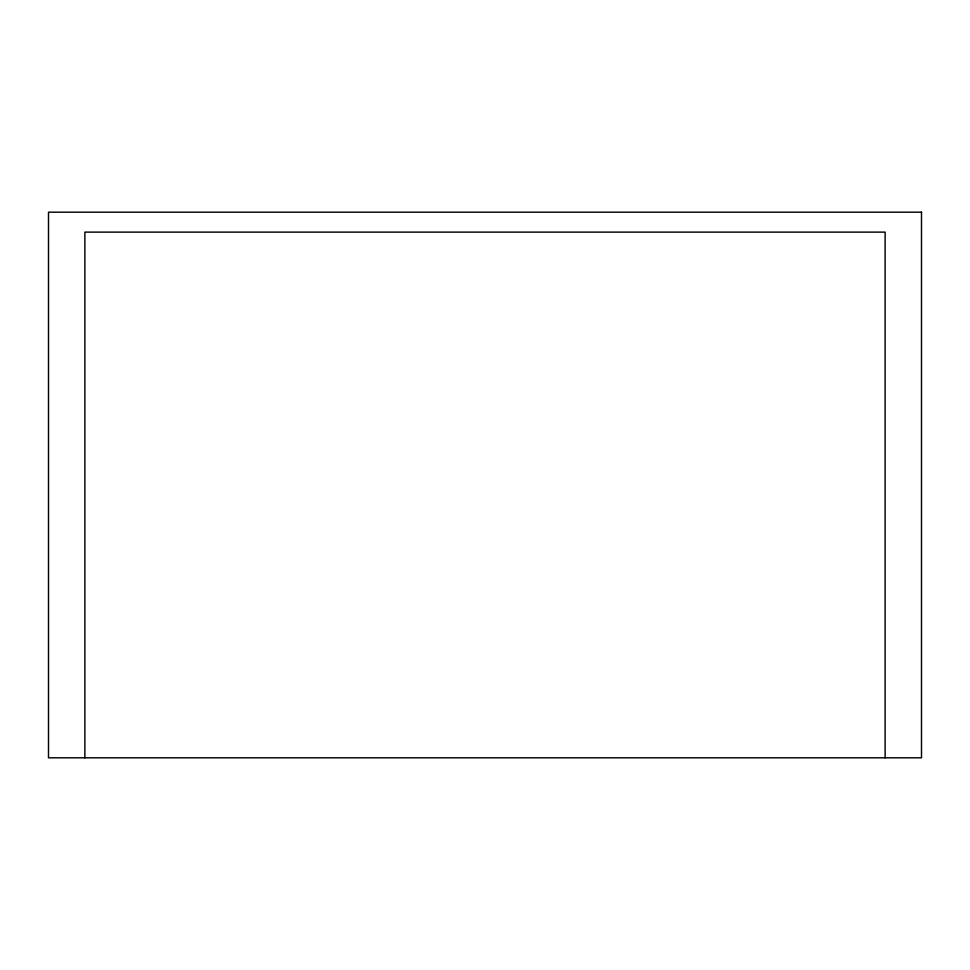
<?xml version="1.0" encoding="UTF-8"?>
<svg xmlns="http://www.w3.org/2000/svg" width="970" height="970" viewBox="0 0 970 970"><rect width="100%" height="100%" fill="white"/><g stroke="black" fill="none" stroke-linecap="round" stroke-linejoin="round"><path stroke-width="1.45" d="M885.125 757.812L885.125 232.121L84.875 232.121L84.875 757.812M921.5 212.187L48.5 212.187L48.5 757.812L921.5 757.812L921.5 212.187"/></g></svg>
